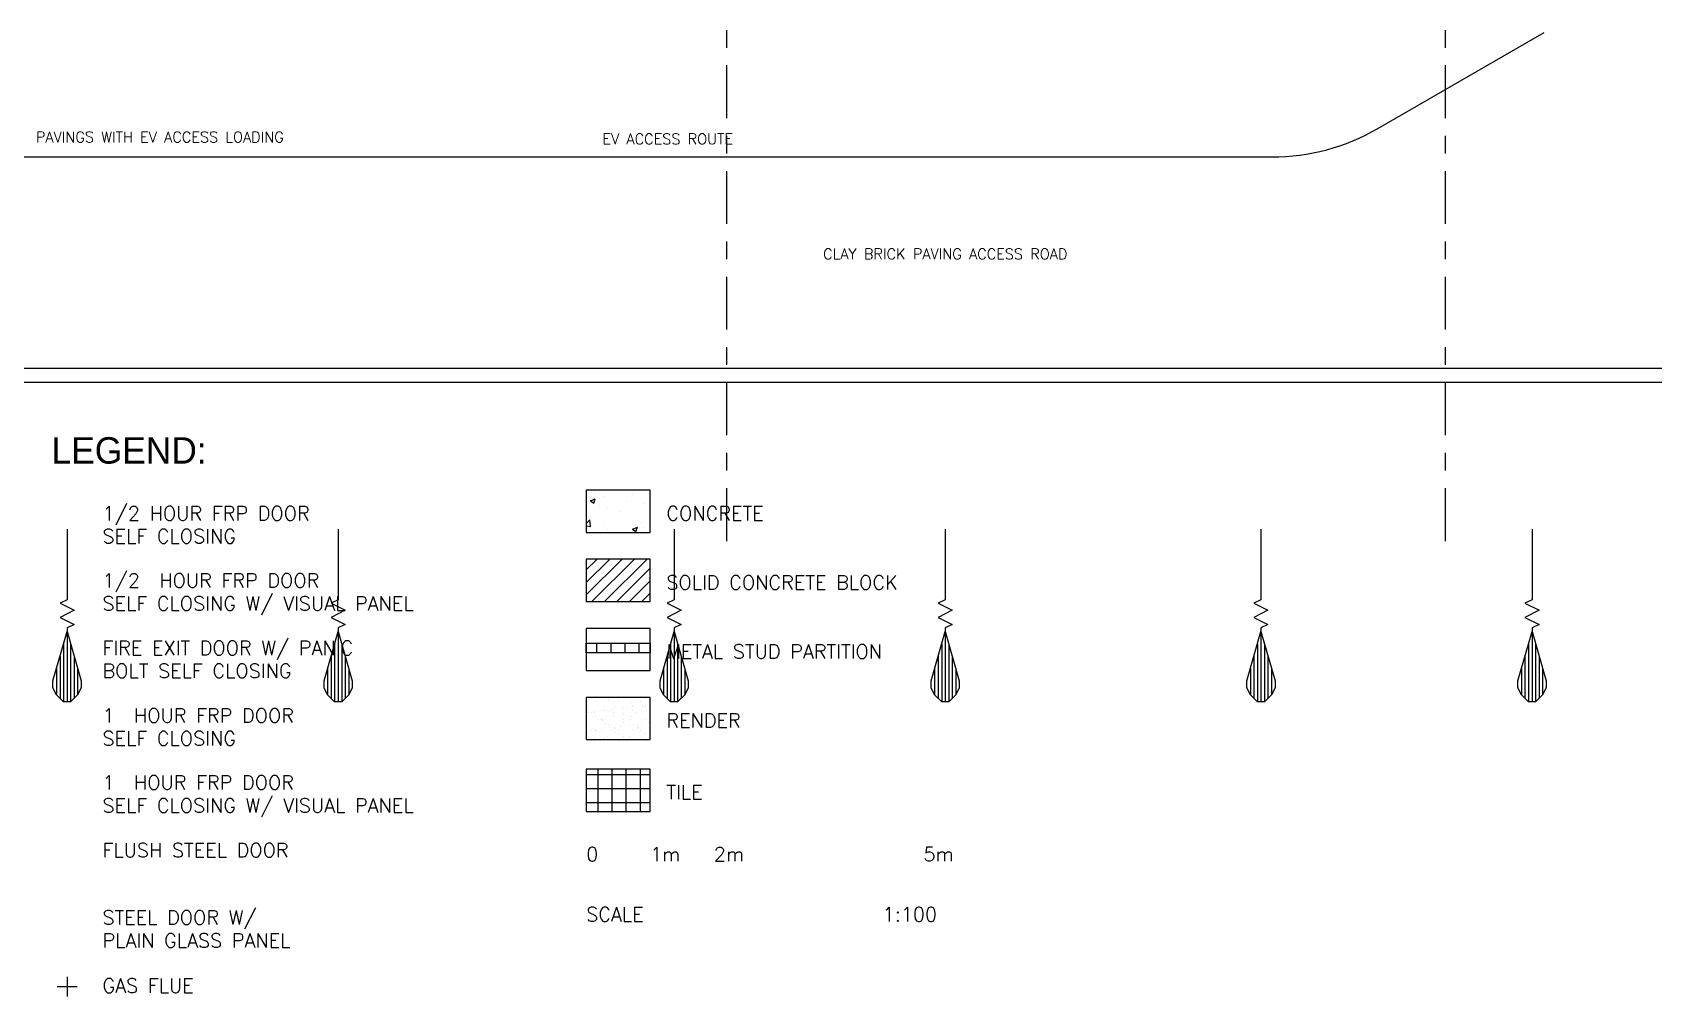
# Model space of a CAD drawing. Extents: x -15993 to 86771, y -21965 to 41866.
# Drawn here: x 51250 to 74250, y -21965 to -8283 of the extents above; entities that cross this region are included whole.
import ezdxf

# ---------------------------------------------------------------- set-up
doc = ezdxf.new("R2010")
doc.units = 0
doc.header["$LTSCALE"] = 100
doc.header["$MEASUREMENT"] = 0
doc.linetypes.add('X030--AG$0$CENTER', pattern=[15, 7.5, -2.5, 2.5, -2.5])
doc.layers.get('0').update_dxf_attribs({"color": 8, "linetype": 'CONTINUOUS'})
for name, color, linetype in [('900--', 8, 'CONTINUOUS'), ('930--', 8, 'CONTINUOUS'), ('950--', 8, 'CONTINUOUS'), ('X01T-417$0$000-H', 8, 'CONTINUOUS'), ('X01T-417$0$000-T', 8, 'CONTINUOUS'), ('X01T-417$0$200-T', 8, 'CONTINUOUS'), ('X030--AG$0$030--', 8, 'CONTINUOUS')]:
    doc.layers.add(name, color=color, linetype=linetype)
doc.styles.add('ROMANS', font='ROMANS.shx')
doc.styles.add('X01T-417$0$HELV', font='hvl____.pfb')
doc.styles.add('X01T-417$0$ROMANS', font='romans.shx')

# ---------------------------------------------------------------- blocks, each defined once
blk = doc.blocks.new('*X61')
at = {"color": 0}
for p, q in [((58, 0), (98, 0)), ((65, 2), (98, 2)), ((72, 4), (96, 4)), ((79, 6), (94, 6)), ((65, -2), (98, -2)), ((72, -4), (96, -4)), ((79, -6), (94, -6))]:
    blk.add_line(p, q, dxfattribs=at)
blk = doc.blocks.new('ZSLP')
at = {"layer": '930--'}
blk.add_lwpolyline([(378, -262), (378, -4262), (-22, -4462), (778, -4862), (-22, -5262), (778, -5662), (378, -5862), (378, -6062)], dxfattribs=at)
blk.add_lwpolyline([(-222, -9662), (-422, -9262), (-422, -8862), (378, -6062), (1178, -8862), (1178, -9262), (978, -9662), (578, -10062), (178, -10062)], close=True, dxfattribs=at)
at = {"layer": '930--', "xscale": 100, "yscale": 100, "zscale": 100, "rotation": 270}
blk.add_blockref('*X61', (378, -262), dxfattribs=at)
blk = doc.blocks.new('*X699')
at = {"color": 0}
for p, q in [((32032, -23652), (32536, -23149)), ((32032, -23476), (32359, -23149)), ((32032, -23299), (32182, -23149)), ((32113, -23749), (32713, -23149)), ((32290, -23749), (32890, -23149)), ((32466, -23749), (32940, -23275)), ((32643, -23749), (32940, -23452)), ((32820, -23749), (32940, -23629))]:
    blk.add_line(p, q, dxfattribs=at)
blk = doc.blocks.new('*X701')
at = {"color": 0}
for p, q in [((32032, -26200), (32940, -26200)), ((32200, -26726), (32200, -26126)), ((32400, -26726), (32400, -26126)), ((32600, -26726), (32600, -26126)), ((32800, -26726), (32800, -26126)), ((32032, -26400), (32940, -26400)), ((32032, -26600), (32940, -26600))]:
    blk.add_line(p, q, dxfattribs=at)
blk = doc.blocks.new('*X700')
at = {"color": 0}
for p, q in [((32090, -22317), (32160, -22290)), ((32139, -22350), (32160, -22290)), ((32151, -22212), (32151, -22212)), ((32271, -22253), (32271, -22253)), ((32685, -22235), (32685, -22235)), ((32090, -22317), (32139, -22350)), ((32218, -22382), (32218, -22382)), ((32336, -22428), (32336, -22428)), ((32510, -22472), (32510, -22472)), ((32597, -22332), (32597, -22332)), ((32850, -22357), (32850, -22357)), ((32032, -22639), (32082, -22588)), ((32032, -22673), (32093, -22683)), ((32093, -22683), (32082, -22588)), ((32275, -22609), (32275, -22609)), ((32324, -22761), (32324, -22761)), ((32334, -22726), (32334, -22726)), ((32479, -22769), (32485, -22762)), ((32486, -22769), (32485, -22762)), ((32687, -22719), (32757, -22692)), ((32687, -22719), (32736, -22753)), ((32736, -22753), (32757, -22692)), ((32809, -22631), (32809, -22631)), ((32837, -22690), (32837, -22690))]:
    blk.add_line(p, q, dxfattribs=at)
blk = doc.blocks.new('*X702')
at = {"color": 0}
for p, q in [((67037, -19769), (67037, -19769)), ((67443, -19778), (67443, -19778)), ((66736, -19857), (66736, -19857)), ((66752, -19923), (66752, -19923)), ((66754, -19874), (66754, -19874)), ((66761, -19950), (66761, -19950)), ((66795, -19950), (66795, -19950)), ((66841, -19954), (66841, -19954)), ((66843, -19940), (66843, -19940)), ((66844, -19815), (66844, -19815)), ((66850, -20008), (66850, -20008)), ((66866, -19796), (66866, -19796)), ((66970, -19915), (66970, -19915)), ((66979, -19922), (66979, -19922)), ((67031, -19915), (67031, -19915)), ((67055, -19786), (67055, -19786)), ((67064, -19922), (67064, -19922)), ((67105, -19812), (67105, -19812)), ((67106, -19949), (67106, -19949)), ((67112, -19904), (67112, -19904)), ((67112, -20004), (67112, -20004)), ((67142, -19866), (67142, -19866)), ((67177, -19796), (67177, -19796)), ((67241, -19905), (67241, -19905)), ((67242, -19957), (67242, -19957)), ((67248, -19886), (67248, -19886)), ((67260, -19974), (67260, -19974)), ((67300, -19879), (67300, -19879)), ((67361, -19813), (67361, -19813)), ((67367, -20005), (67367, -20005)), ((67375, -19922), (67375, -19922)), ((67381, -19869), (67381, -19869)), ((67417, -19949), (67417, -19949)), ((67488, -19795), (67488, -19795)), ((67502, -19902), (67502, -19902)), ((67517, -19851), (67517, -19851)), ((67542, -19869), (67542, -19869)), ((67561, -19886), (67561, -19886)), ((67569, -19844), (67569, -19844)), ((67631, -19803), (67631, -19803)), ((66746, -20229), (66746, -20229)), ((66802, -20204), (66802, -20204)), ((66833, -20173), (66833, -20173)), ((66854, -20197), (66854, -20197)), ((66856, -20200), (66856, -20200)), ((66875, -20200), (66875, -20200)), ((66935, -20186), (66935, -20186)), ((66941, -20045), (66941, -20045)), ((66946, -20047), (66946, -20047)), ((66959, -20062), (66959, -20062)), ((66977, -20108), (66977, -20108)), ((67046, -20141), (67046, -20141)), ((67071, -20168), (67071, -20168)), ((67118, -20197), (67118, -20197)), ((67123, -20162), (67123, -20162)), ((67145, -20173), (67145, -20173)), ((67146, -20233), (67146, -20233)), ((67187, -20200), (67187, -20200)), ((67204, -20151), (67204, -20151)), ((67247, -20098), (67247, -20098)), ((67258, -20046), (67258, -20046)), ((67340, -20133), (67340, -20133)), ((67347, -20054), (67347, -20054)), ((67374, -20198), (67374, -20198)), ((67392, -20126), (67392, -20126)), ((67447, -20145), (67447, -20145)), ((67456, -20172), (67456, -20172)), ((67465, -20162), (67465, -20162)), ((67473, -20115), (67473, -20115)), ((67498, -20199), (67498, -20199)), ((67509, -20095), (67509, -20095)), ((67569, -20045), (67569, -20045)), ((67609, -20098), (67609, -20098)), ((66727, -20299), (66727, -20299)), ((66845, -20320), (66845, -20320)), ((66983, -20300), (66983, -20300)), ((67027, -20297), (67027, -20297)), ((67164, -20249), (67164, -20249)), ((67251, -20329), (67251, -20329)), ((67253, -20291), (67253, -20291)), ((67339, -20296), (67339, -20296)), ((67515, -20287), (67515, -20287)), ((67552, -20241), (67552, -20241))]:
    blk.add_line(p, q, dxfattribs=at)

msp = doc.modelspace()

# ---------------------------------------------------------------- linework, layer by layer
at = {"layer": '900--', "color": 8}
msp.add_line((75835.706, -13050), (38319.986, -13050.002), dxfattribs=at)
at = {"layer": '900--'}
msp.add_lwpolyline([(75835.706, -13250), (38319.986, -13250.002)], dxfattribs=at)
at = {"layer": '950--'}
for p, q in [((70335.703, -9648.076), (72700, -8283.049)), ((29257.444, -10050), (68835.703, -10050))]:
    msp.add_line(p, q, dxfattribs=at)
msp.add_arc((68835.703, -7050), 3000, 270, 300, dxfattribs=at)
at = {"layer": 'X01T-417$0$000-H', "color": 8}
for p, q in [((59254.51, -16950.758), (59254.51, -17087.027)), ((59454.51, -16950.758), (59454.51, -17087.027)), ((59654.51, -16950.758), (59654.51, -17087.027)), ((59854.51, -16950.758), (59854.51, -17087.027)), ((51600.121, -21823.484), (51882.573, -21823.484)), ((51741.347, -21682.258), (51741.347, -21964.71))]:
    msp.add_line(p, q, dxfattribs=at)
msp.add_lwpolyline([(59108.059, -17087.027), (59108.059, -16950.758), (60015.769, -16950.758), (60015.769, -17087.027)], close=True, dxfattribs=at)
at = {"layer": 'X01T-417$0$000-T', "color": 8}
for points in [[(59108.059, -14780.392), (59108.059, -15380.392), (60015.769, -15380.392), (60015.769, -14780.392)], [(59108.059, -15759.935), (59108.059, -16359.935), (60015.769, -16359.935), (60015.769, -15759.935)], [(59108.059, -16739.479), (59108.059, -17339.479), (60015.769, -17339.479), (60015.769, -16739.479)], [(59108.059, -17719.022), (59108.059, -18319.022), (60015.769, -18319.022), (60015.769, -17719.022)], [(59108.059, -18737.756), (59108.059, -19337.756), (60015.769, -19337.756), (60015.769, -18737.756)]]:
    msp.add_lwpolyline(points, close=True, dxfattribs=at)
at = {"layer": 'X030--AG$0$030--', "linetype": 'X030--AG$0$CENTER'}
for p, q in [((61100, -15500), (61100, 24776.757)), ((71300, -15500), (71300, 24776.757))]:
    msp.add_line(p, q, dxfattribs=at)

# ---------------------------------------------------------------- block references
at = {"layer": '930--', "xscale": 0.25, "yscale": 0.25, "zscale": 0.25}
for p in [(51647.172, -15267.99), (55493.402, -15267.99), (60259.575, -15267.99), (64105.804, -15267.99), (68584.897, -15267.99), (72431.127, -15267.99)]:
    msp.add_blockref('ZSLP', p, dxfattribs=at)
at = {"layer": 'X01T-417$0$000-H', "color": 8}
for name, p in [('*X700', (27075.887, 7388.739)), ('*X699', (27075.887, 7388.739)), ('*X702', (-7617.399, 2016.518)), ('*X701', (27075.887, 7388.739))]:
    msp.add_blockref(name, p, dxfattribs=at)

# ---------------------------------------------------------------- texts
at = {"layer": '950--', "style": 'ROMANS'}
for s, p in [('PAVINGS WITH EV ACCESS LOADING', (51299.964, -9843.101)), ('EV ACCESS ROUTE', (59337.594, -9869.224)), ('CLAY BRICK PAVING ACCESS ROAD', (62468.595, -11501.443))]:
    msp.add_text(s, height=150, dxfattribs=at).set_placement(p)
at = {"layer": 'X01T-417$0$000-T', "style": 'X01T-417$0$ROMANS'}
for s, p in [('1/2 HOUR FRP DOOR', (52243.966, -15207.795)), ('CONCRETE', (60244.39, -15207.795)), ('SELF CLOSING', (52243.966, -15533.056)), ('1/2  HOUR FRP DOOR', (52243.966, -16159.923)), ('SOLID CONCRETE BLOCK', (60244.39, -16187.338)), ('SELF CLOSING W/ VISUAL PANEL', (52243.966, -16485.184)), ('FIRE EXIT DOOR W/ PANIC', (52243.966, -17117.964)), ('METAL STUD PARTITION', (60244.39, -17166.882)), ('BOLT SELF CLOSING', (52243.966, -17443.226)), ('1  HOUR FRP DOOR', (52243.966, -18075.459)), ('RENDER', (60244.39, -18146.425)), ('SELF CLOSING', (52243.966, -18400.72)), ('1  HOUR FRP DOOR', (52243.966, -19027.587)), ('TILE', (60244.39, -19165.159)), ('SELF CLOSING W/ VISUAL PANEL', (52243.966, -19352.848)), ('FLUSH STEEL DOOR', (52243.966, -19985.628)), ('0', (59107.214, -20044.58)), ('1m', (60012.456, -20044.58)), ('2m', (60917.698, -20044.58)), ('5m', (63892.063, -20044.58)), ('SCALE', (59107.214, -20897.655)), ('1:100', (63312.819, -20897.655)), ('STEEL DOOR W/', (52243.966, -20943.67)), ('PLAIN GLASS PANEL', (52243.966, -21268.931)), ('GAS FLUE', (52243.966, -21909.384))]:
    msp.add_text(s, height=200, dxfattribs=at).set_placement(p)
at = {"layer": 'X01T-417$0$200-T', "style": 'X01T-417$0$HELV'}
msp.add_text('LEGEND:', height=375, dxfattribs=at).set_placement((51520.721, -14402.167))

doc.saveas('drawing.dxf')
